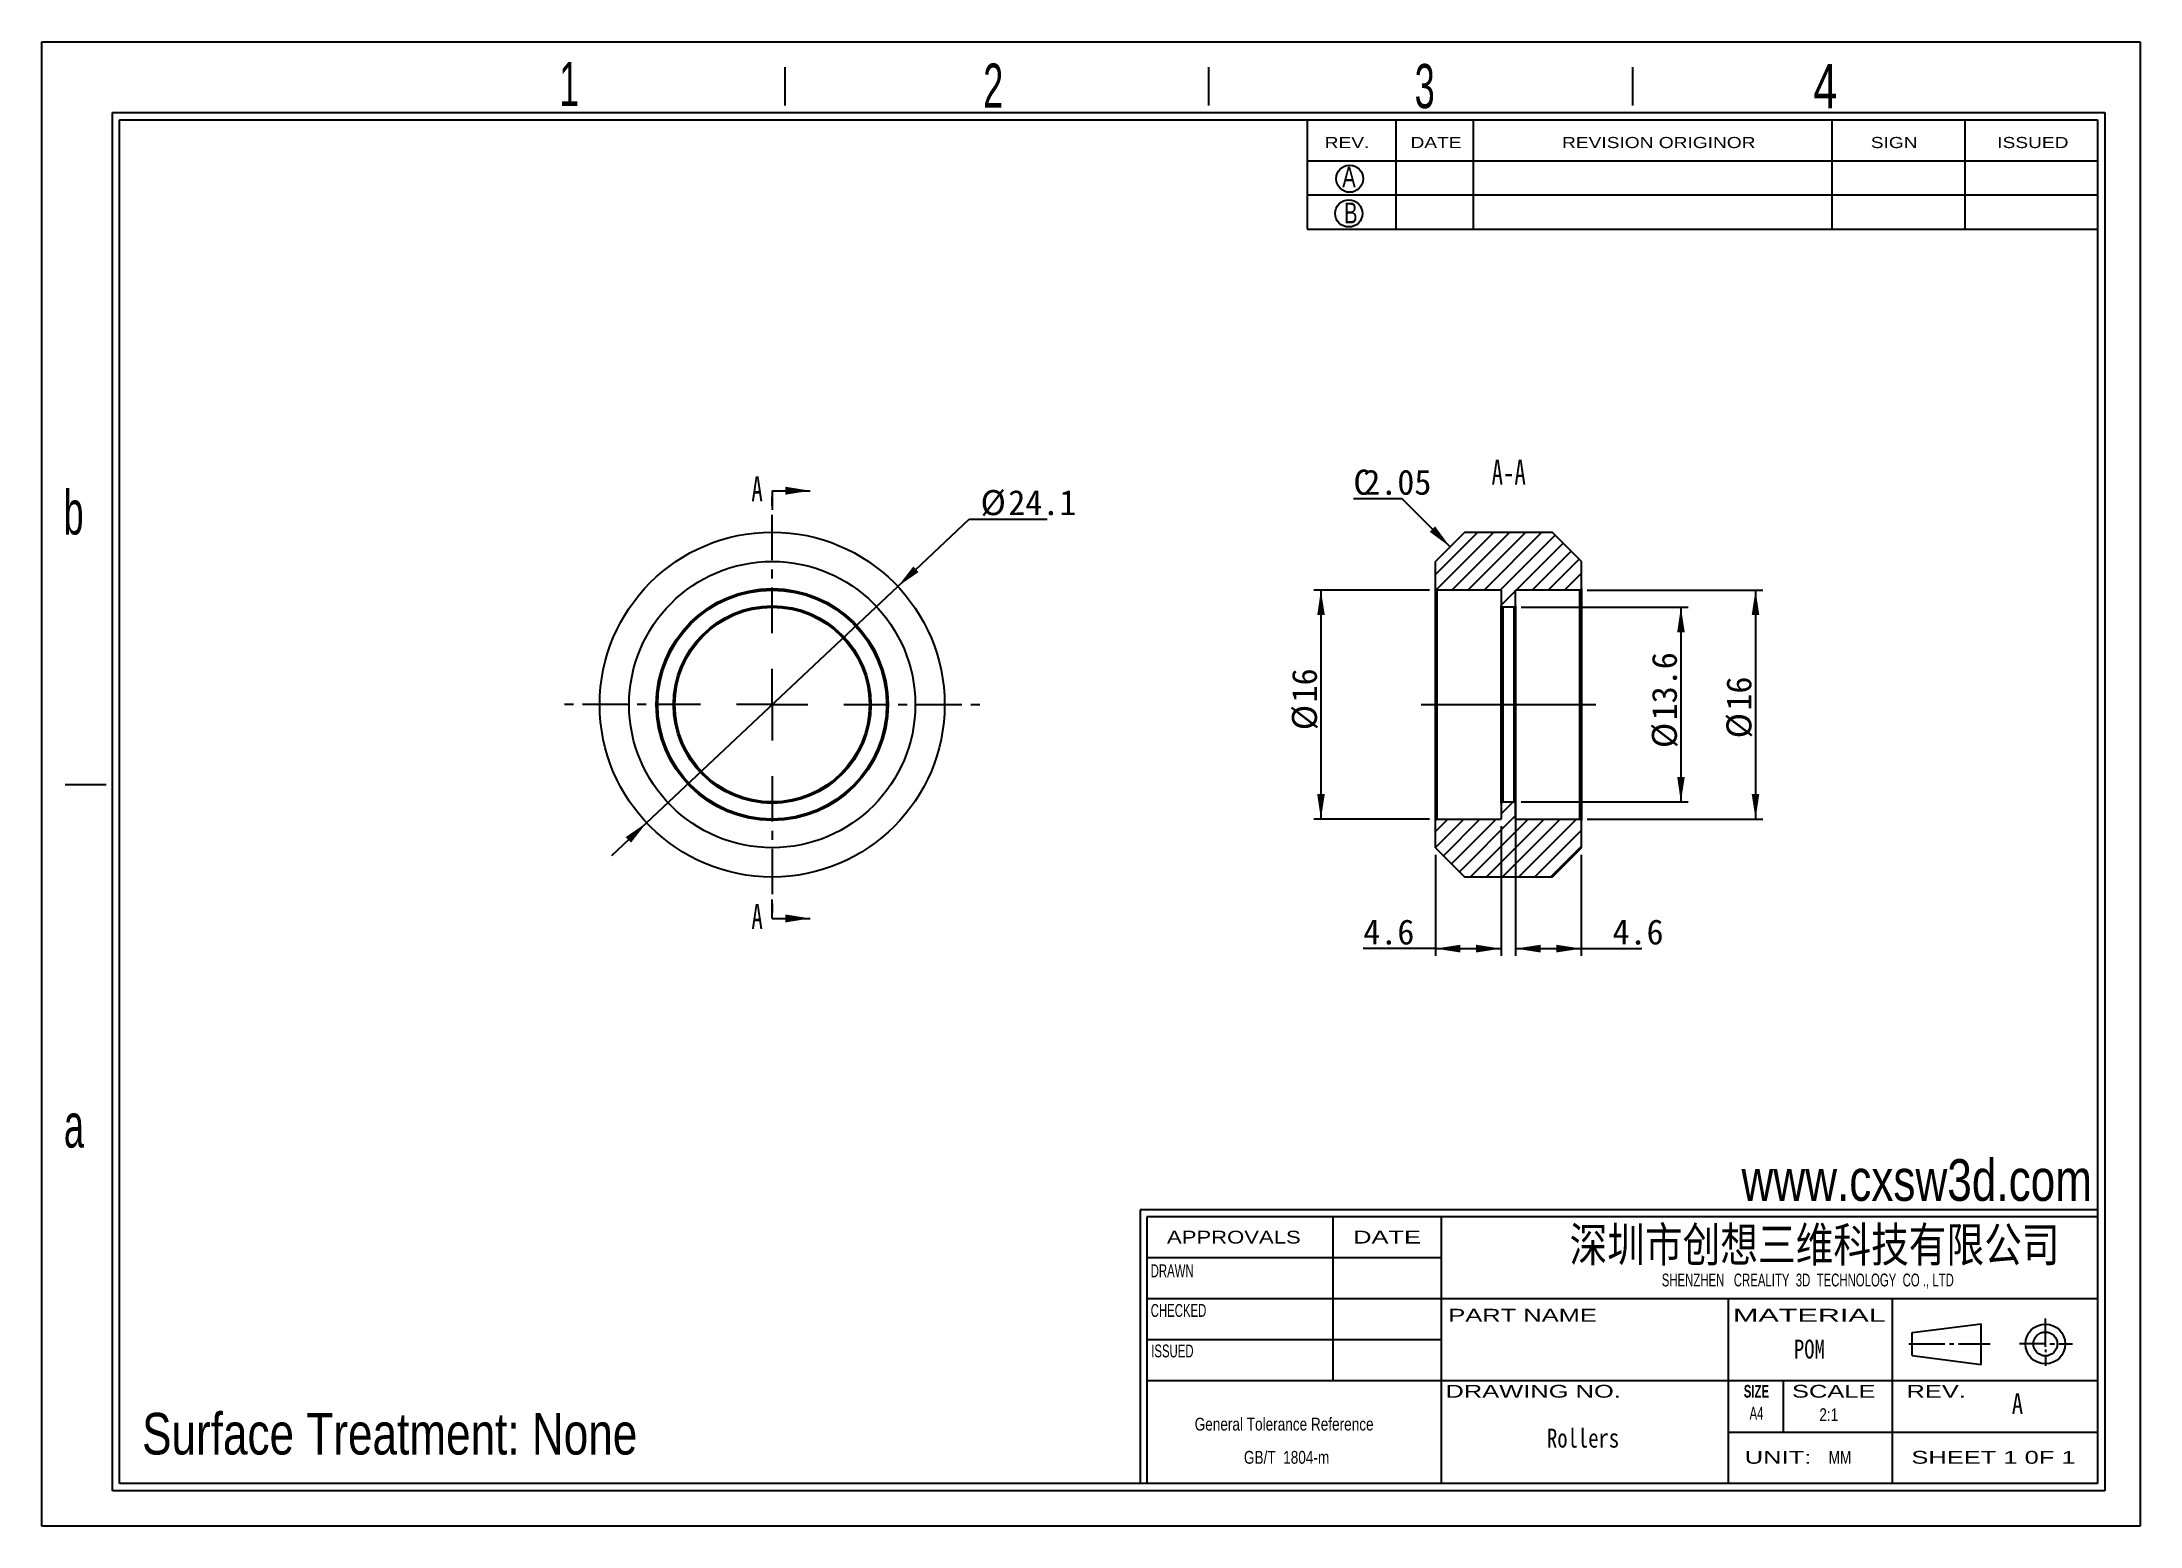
# Model space of a CAD drawing. Extents: x 1 to 148, y 1 to 104.
import ezdxf

# ---------------------------------------------------------------- set-up
doc = ezdxf.new("R2010")
doc.units = 0
doc.header["$LTSCALE"] = 0.5
for name, pattern in [('SLD-中心线', [34.29, 30.48, -1.27, 1.27, -1.27]), ('SLD-实线', [0]), ('SLD-点画线', [10.16, 6.35, -1.27, 1.27, -1.27])]:
    doc.linetypes.add(name, pattern=pattern)
doc.layers.get('0').update_dxf_attribs({"linetype": 'CONTINUOUS'})
for name, color, linetype in [('DIM', 5, 'SLD-实线'), ('SLD-0', 179, 'SLD-实线'), ('中心线', 1, 'SLD-点画线')]:
    doc.layers.add(name, color=color, linetype=linetype)
doc.styles.add('SLDTEXTSTYLE0', font='arial.ttf', dxfattribs={"width": 0.7584})
doc.styles.add('SLDTEXTSTYLE1', font='arial.ttf', dxfattribs={"width": 0.63516})
doc.styles.add('SLDTEXTSTYLE10', font='', dxfattribs={"width": 0.8})
doc.styles.add('SLDTEXTSTYLE11', font='', dxfattribs={"width": 0.67})
doc.styles.add('SLDTEXTSTYLE12', font='')
doc.styles.add('SLDTEXTSTYLE13', font='', dxfattribs={"width": 0.67})
doc.styles.add('SLDTEXTSTYLE2', font='GOTHIC.TTF', dxfattribs={"width": 0.7304})
doc.styles.add('SLDTEXTSTYLE3', font='GOTHIC.TTF', dxfattribs={"width": 0.61171})
doc.styles.add('SLDTEXTSTYLE4', font='arialbd.ttf', dxfattribs={"width": 0.63516})
doc.styles.add('SLDTEXTSTYLE5', font='arial.ttf', dxfattribs={"width": 1.422})
doc.styles.add('SLDTEXTSTYLE6', font='arial.ttf', dxfattribs={"width": 1.2324})
doc.styles.add('SLDTEXTSTYLE7', font='arial.ttf', dxfattribs={"width": 1.7064})
doc.styles.add('SLDTEXTSTYLE8', font='', dxfattribs={"width": 0.8, "bigfont": 'bigfont'})
doc.styles.add('SLDTEXTSTYLE9', font='', dxfattribs={"width": 0.8})
doc.styles.get('SLDTEXTSTYLE10').set_extended_font_data('宋体', bold=True)
doc.styles.get('SLDTEXTSTYLE11').set_extended_font_data('宋体')
doc.styles.get('SLDTEXTSTYLE12').set_extended_font_data('宋体')
doc.styles.get('SLDTEXTSTYLE13').set_extended_font_data('仿宋_GB2312')
doc.styles.get('SLDTEXTSTYLE8').set_extended_font_data('宋体', bold=True)
doc.styles.get('SLDTEXTSTYLE9').set_extended_font_data('宋体')
doc.dimstyles.new('SLDDIMSTYLE0', dxfattribs={"dimtxt": 1.75, "dimasz": 1.75, "dimexe": 0, "dimexo": 0.0625, "dimgap": 0.4375, "dimtad": 0, "dimtih": 1, "dimtoh": 1, "dimrnd": 1e-09, "dimzin": 12, "dimdsep": 46, "dimtxsty": 'SLDTEXTSTYLE11', "dimsah": 1, "dimcen": 0, "dimadec": 0, "dimazin": 0, "dimtfac": 1, "dimtmove": 0, "dimatfit": 3, "dimfxl": 0, "dimtolj": 1, "dimtzin": 12, "dimarcsym": 0})
doc.dimstyles.new('SLDDIMSTYLE1', dxfattribs={"dimtxt": 1.75, "dimasz": 1.75, "dimexe": 0, "dimexo": 0.0625, "dimgap": 0.4375, "dimtad": 2, "dimrnd": 1e-09, "dimzin": 12, "dimdsep": 46, "dimtxsty": 'SLDTEXTSTYLE11', "dimsah": 1, "dimcen": 0.09, "dimadec": 0, "dimazin": 0, "dimtfac": 1, "dimtofl": 0, "dimtmove": 0, "dimatfit": 3, "dimfxl": 0, "dimtolj": 1, "dimtzin": 12, "dimarcsym": 0})

# ---------------------------------------------------------------- blocks, each defined once
blk = doc.blocks.new('SW_NOTE_0')
at = {"layer": 'SLD-0', "color": 0, "char_height": 0.8963, "attachment_point": 2, "style": 'SLDTEXTSTYLE0'}
for s, insert in [('General Tolerance Reference ', (6.51, 1.16)), (' GB/T  1804-m', (6.55, -1.16))]:
    blk.add_mtext(s, dxfattribs=dict(at, insert=insert))
blk = doc.blocks.new('_D')
at = {"layer": 'DIM'}
for p, q in [((60.72, 66.29), (65.72, 70.99)), ((65.72, 70.99), (71.17, 70.99)), ((43.17, 49.79), (60.72, 66.29)), ((43.17, 49.79), (40.71, 47.48))]:
    blk.add_line(p, q, dxfattribs=at)
for points in [[(60.72, 66.29), (62.18, 67.3), (61.81, 67.69)], [(43.17, 49.79), (41.71, 48.78), (42.08, 48.39)]]:
    blk.add_solid(points, dxfattribs=at)
at = {"layer": 'DIM', "char_height": 1.75, "attachment_point": 1, "style": 'SLDTEXTSTYLE12'}
for s, insert in [('%%c', (66.51, 73.03)), ('24.1', (68.45, 73.03))]:
    blk.add_mtext(s, dxfattribs=dict(at, insert=insert))
blk = doc.blocks.new('SW_CENTERMARKSYMBOL_0')
at = {"layer": '中心线', "color": 0}
for p, q in [((0, 5), (0, 14.55)), ((0, 0), (0, 2.5)), ((-5, 0), (-14.55, 0)), ((0, 0), (-2.5, 0)), ((0, 0), (0, -2.5)), ((0, 0), (2.5, 0)), ((5, 0), (14.55, 0)), ((0, -5), (0, -14.55))]:
    blk.add_line(p, q, dxfattribs=at)
blk = doc.blocks.new('_D_1')
at = {"layer": 'DIM'}
for p, q in [((97.9, 66.04), (89.8, 66.04)), ((90.3, 66.04), (90.3, 50.04)), ((97.9, 50.04), (89.8, 50.04))]:
    blk.add_line(p, q, dxfattribs=at)
for points in [[(90.3, 66.04), (90.04, 64.29), (90.57, 64.29)], [(90.3, 50.04), (90.57, 51.79), (90.04, 51.79)]]:
    blk.add_solid(points, dxfattribs=at)
at = {"layer": 'DIM', "char_height": 1.75, "attachment_point": 1, "rotation": 90, "style": 'SLDTEXTSTYLE12'}
for s, insert in [('16', (88.27, 58.19)), ('%%c', (88.27, 56.25))]:
    blk.add_mtext(s, dxfattribs=dict(at, insert=insert))
blk = doc.blocks.new('_D_2')
at = {"layer": 'DIM'}
for p, q in [((108.9, 66.04), (121.18, 66.04)), ((120.68, 66.04), (120.68, 50.04)), ((108.9, 50.04), (121.18, 50.04))]:
    blk.add_line(p, q, dxfattribs=at)
for points in [[(120.68, 66.04), (120.41, 64.29), (120.94, 64.29)], [(120.68, 50.04), (120.94, 51.79), (120.41, 51.79)]]:
    blk.add_solid(points, dxfattribs=at)
at = {"layer": 'DIM', "char_height": 1.75, "attachment_point": 1, "rotation": 90, "style": 'SLDTEXTSTYLE12'}
for s, insert in [('16', (118.64, 57.62)), ('%%c', (118.64, 55.68))]:
    blk.add_mtext(s, dxfattribs=dict(at, insert=insert))
blk = doc.blocks.new('_D_3')
at = {"layer": 'DIM'}
for p, q in [((102.9, 49.54), (102.9, 40.49)), ((98.3, 47.54), (98.3, 40.49)), ((98.3, 40.99), (93.26, 40.99)), ((98.3, 40.99), (102.9, 40.99))]:
    blk.add_line(p, q, dxfattribs=at)
for points in [[(98.3, 40.99), (100.05, 40.72), (100.05, 41.26)], [(102.9, 40.99), (101.15, 41.26), (101.15, 40.72)]]:
    blk.add_solid(points, dxfattribs=at)
at = {"layer": 'DIM', "insert": (93.26, 43.03), "char_height": 1.75, "attachment_point": 1, "style": 'SLDTEXTSTYLE12'}
blk.add_mtext('4.6', dxfattribs=at)
blk = doc.blocks.new('_D_4')
at = {"layer": 'DIM'}
for p, q in [((103.9, 64.44), (103.9, 40.49)), ((108.5, 47.54), (108.5, 40.49)), ((103.9, 40.99), (108.5, 40.99)), ((108.5, 40.99), (112.73, 40.99))]:
    blk.add_line(p, q, dxfattribs=at)
for points in [[(103.9, 40.99), (105.65, 40.72), (105.65, 41.26)], [(108.5, 40.99), (106.75, 41.26), (106.75, 40.72)]]:
    blk.add_solid(points, dxfattribs=at)
at = {"layer": 'DIM', "insert": (110.68, 43.03), "char_height": 1.75, "attachment_point": 1, "style": 'SLDTEXTSTYLE12'}
blk.add_mtext('4.6', dxfattribs=at)
blk = doc.blocks.new('SW_CHAMFER_DIMENSION_0')
at = {"layer": 'DIM', "color": 0}
for p, q in [((3.4, 0), (0, 0)), ((6.75, -3.35), (3.4, 0))]:
    blk.add_line(p, q, dxfattribs=at)
blk.add_solid([(6.75, -3.35), (5.7, -1.92), (5.32, -2.3)], dxfattribs=at)
at = {"layer": 'DIM', "color": 0, "char_height": 1.75, "attachment_point": 1, "style": 'SLDTEXTSTYLE12'}
for s, insert in [('C', (0, 2.04)), ('2.05', (0.68, 2.04))]:
    blk.add_mtext(s, dxfattribs=dict(at, insert=insert))
blk = doc.blocks.new('_D_5')
at = {"layer": 'DIM'}
for p, q in [((104.3, 64.84), (115.96, 64.84)), ((115.46, 64.84), (115.46, 51.24)), ((104.3, 51.24), (115.96, 51.24))]:
    blk.add_line(p, q, dxfattribs=at)
for points in [[(115.46, 64.84), (115.2, 63.09), (115.73, 63.09)], [(115.46, 51.24), (115.73, 52.99), (115.2, 52.99)]]:
    blk.add_solid(points, dxfattribs=at)
at = {"layer": 'DIM', "char_height": 1.75, "attachment_point": 1, "rotation": 90, "style": 'SLDTEXTSTYLE12'}
for s, insert in [('13.6', (113.43, 56.94)), ('%%c', (113.43, 55))]:
    blk.add_mtext(s, dxfattribs=dict(at, insert=insert))

msp = doc.modelspace()

# ---------------------------------------------------------------- linework, layer by layer
at = {"color": 7, "linetype": 'SLD-实线'}
for p, q in [((51.945, 72.983), (51.945, 71.653)), ((51.945, 72.983), (54.605, 72.983)), ((98.304, 67.133), (101.262, 70.091)), ((100.354, 70.091), (98.304, 68.041)), ((98.369, 66.076), (102.385, 70.091)), ((99.457, 66.041), (103.507, 70.091)), ((100.354, 70.091), (106.454, 70.091)), ((100.58, 66.041), (104.63, 70.091)), ((101.702, 66.041), (105.752, 70.091)), ((102.825, 66.041), (106.665, 69.881)), ((103.947, 66.041), (107.226, 69.319)), ((108.504, 68.041), (106.454, 70.091)), ((98.304, 66.141), (98.304, 68.041)), ((105.07, 66.041), (107.787, 68.758)), ((106.192, 66.041), (108.348, 68.197)), ((108.504, 66.141), (108.504, 68.041)), ((98.304, 66.141), (98.404, 66.041)), ((98.304, 49.941), (98.304, 66.141)), ((102.904, 66.041), (98.404, 66.041)), ((98.404, 66.041), (98.404, 50.041)), ((102.904, 66.041), (102.904, 64.941)), ((102.904, 64.998), (103.904, 65.998)), ((103.904, 64.941), (103.904, 66.041)), ((108.404, 66.041), (103.904, 66.041)), ((107.315, 66.041), (108.504, 67.23)), ((108.404, 66.041), (108.504, 66.141)), ((108.404, 50.041), (108.404, 66.041)), ((108.504, 66.141), (108.504, 49.941)), ((102.904, 64.941), (103.004, 64.841)), ((102.904, 51.141), (102.904, 64.941)), ((103.804, 64.841), (103.004, 64.841)), ((103.004, 64.841), (103.004, 51.241)), ((103.804, 64.841), (103.904, 64.941)), ((103.804, 51.241), (103.804, 64.841)), ((103.904, 64.941), (103.904, 51.141)), ((98.304, 49.173), (99.173, 50.041)), ((98.304, 48.05), (100.295, 50.041)), ((98.404, 50.041), (98.304, 49.941)), ((98.304, 48.041), (98.304, 49.941)), ((98.404, 50.041), (102.904, 50.041)), ((98.861, 47.484), (101.418, 50.041)), ((99.422, 46.923), (102.54, 50.041)), ((99.984, 46.362), (103.904, 50.282)), ((100.735, 45.991), (104.785, 50.041)), ((101.858, 45.991), (105.908, 50.041)), ((102.904, 50.405), (103.74, 51.241)), ((103.004, 51.241), (102.904, 51.141)), ((102.904, 51.141), (102.904, 50.041)), ((102.98, 45.991), (107.03, 50.041)), ((103.004, 51.241), (103.804, 51.241)), ((103.904, 51.141), (103.804, 51.241)), ((103.904, 50.041), (103.904, 51.141)), ((103.904, 50.041), (108.404, 50.041)), ((104.103, 45.991), (108.153, 50.041)), ((108.504, 49.941), (108.404, 50.041)), ((108.504, 48.041), (108.504, 49.941)), ((105.225, 45.991), (108.504, 49.27)), ((98.304, 48.041), (100.354, 45.991)), ((106.348, 45.991), (108.504, 48.147)), ((106.454, 45.991), (108.504, 48.041)), ((106.454, 45.991), (100.354, 45.991)), ((51.945, 43.099), (51.945, 44.429)), ((51.945, 43.099), (54.605, 43.099))]:
    msp.add_line(p, q, dxfattribs=at)
for radius in [12.05, 10, 8.1, 8, 6.9, 6.8]:
    msp.add_circle((51.945, 58.041), radius, dxfattribs=at)
for points in [[(54.605, 72.983), (52.855, 73.263), (52.855, 72.703)], [(54.605, 43.099), (52.855, 43.379), (52.855, 42.819)]]:
    msp.add_solid(points, dxfattribs=at)
at = {"layer": 'SLD-0'}
for p, q in [((0.906, 104.337), (147.553, 104.337)), ((0.906, 0.647), (0.906, 104.337)), ((147.553, 104.337), (147.553, 0.647)), ((6.337, 3.609), (6.337, 98.905)), ((6.337, 98.905), (144.591, 98.905)), ((126.009, 98.905), (126.009, 91.257)), ((135.3, 98.905), (135.3, 91.257)), ((144.591, 98.905), (144.591, 3.609)), ((144.591, 3.609), (6.337, 3.609)), ((147.553, 0.647), (0.906, 0.647))]:
    msp.add_line(p, q, dxfattribs=at)
at = {"layer": 'SLD-0', "color": 6, "linetype": 'SLD-实线'}
for p, q in [((52.851, 99.893), (52.851, 102.585)), ((82.476, 99.893), (82.476, 102.585)), ((112.102, 99.893), (112.102, 102.585)), ((5.844, 3.116), (5.844, 99.399)), ((5.844, 99.399), (145.084, 99.399)), ((145.084, 99.399), (145.084, 3.116)), ((5.402, 52.426), (2.534, 52.426)), ((145.084, 3.116), (5.844, 3.116))]:
    msp.add_line(p, q, dxfattribs=at)
at = {"layer": 'SLD-0', "color": 179, "linetype": 'SLD-实线'}
for p, q in [((89.329, 98.905), (89.329, 91.257)), ((95.525, 98.905), (95.525, 91.257)), ((100.943, 98.905), (100.943, 91.257)), ((89.329, 96.037), (144.591, 96.037)), ((89.329, 93.647), (144.591, 93.647)), ((89.329, 91.257), (144.591, 91.257)), ((144.591, 22.731), (77.665, 22.731)), ((77.665, 22.731), (77.665, 3.609)), ((144.591, 22.253), (78.143, 22.253)), ((78.143, 22.253), (78.143, 3.609)), ((91.14, 22.253), (91.14, 10.78)), ((98.699, 22.253), (98.699, 3.609)), ((98.699, 19.385), (78.143, 19.385)), ((144.591, 16.517), (78.143, 16.517)), ((118.776, 16.517), (118.776, 3.609)), ((130.249, 3.609), (130.249, 16.517)), ((131.628, 14.177), (136.444, 14.769)), ((136.444, 11.923), (136.444, 14.769)), ((140.935, 13.175), (140.935, 15.158)), ((98.699, 13.648), (78.143, 13.648)), ((131.393, 13.366), (133.915, 13.366)), ((131.628, 12.553), (131.628, 14.177)), ((134.23, 13.366), (134.546, 13.366)), ((134.861, 13.366), (137.068, 13.366)), ((140.935, 13.366), (139.134, 13.366)), ((141.25, 13.366), (141.565, 13.366)), ((141.881, 13.366), (142.826, 13.366)), ((131.628, 12.553), (136.444, 11.923)), ((140.935, 12.983), (140.935, 12.792)), ((140.935, 12.6), (140.935, 11.833)), ((144.591, 10.78), (78.143, 10.78)), ((122.601, 10.78), (122.601, 7.195)), ((118.776, 7.195), (144.591, 7.195))]:
    msp.add_line(p, q, dxfattribs=at)
at = {"layer": 'SLD-0'}
for centre in [(92.311, 94.782), (92.25, 92.357)]:
    msp.add_circle(centre, 0.947, dxfattribs=at)
at = {"layer": 'SLD-0', "color": 179, "linetype": 'SLD-实线'}
for radius in [1.386, 0.834]:
    msp.add_circle((140.935, 13.366), radius, dxfattribs=at)
at = {"layer": '中心线', "linetype": 'SLD-中心线'}
msp.add_line((97.304, 58.041), (109.504, 58.041), dxfattribs=at)

# ---------------------------------------------------------------- block references
at = {"layer": 'DIM'}
msp.add_blockref('SW_CHAMFER_DIMENSION_0', (92.58, 72.413), dxfattribs=at)
at = {"layer": 'SLD-0', "color": 179}
msp.add_blockref('SW_NOTE_0', (81.219, 7.055), dxfattribs=at)
at = {"layer": '中心线'}
msp.add_blockref('SW_CENTERMARKSYMBOL_0', (51.945, 58.041), dxfattribs=at)

# ---------------------------------------------------------------- texts
at = {"color": 7, "linetype": 'Continuous', "char_height": 1.75, "style": 'SLDTEXTSTYLE13'}
for s, insert, attachment_point in [('A-A', (103.426, 75.152), 2), ('A', (50.494, 73.996), 1), ('A', (50.494, 44.112), 1)]:
    msp.add_mtext(s, dxfattribs=dict(at, insert=insert, attachment_point=attachment_point))
at = {"layer": 'SLD-0'}
for s, insert, char_height, attachment_point, style in [('1', (37.055, 102.949), 3.086, 1, 'SLDTEXTSTYLE3'), ('2', (66.694, 102.828), 3.086, 1, 'SLDTEXTSTYLE3'), ('3', (96.853, 102.797), 3.086, 1, 'SLDTEXTSTYLE3'), ('4', (124.72, 102.793), 3.086, 1, 'SLDTEXTSTYLE2'), ('A', (91.789, 95.626), 1.452, 1, 'SLDTEXTSTYLE2'), ('B', (91.916, 93.119), 1.452, 1, 'SLDTEXTSTYLE2'), ('b', (2.417, 73.01), 3.086, 1, 'SLDTEXTSTYLE3'), ('a', (2.44, 30.176), 3.086, 1, 'SLDTEXTSTYLE3'), ('深圳市创想三维科技有限公司', (124.803, 21.52), 2.41404, 2, 'SLDTEXTSTYLE8'), ('POM', (124.444, 13.668), 1.3229, 2, 'SLDTEXTSTYLE10'), ('A', (138.589, 9.927), 1.455, 1, 'SLDTEXTSTYLE9'), ('Rollers', (108.623, 7.451), 1.3229, 2, 'SLDTEXTSTYLE10')]:
    msp.add_mtext(s, dxfattribs=dict(at, insert=insert, char_height=char_height, attachment_point=attachment_point, style=style))
at = {"layer": 'SLD-0', "color": 179}
for s, insert, char_height, attachment_point, style in [('REV.', (90.564, 97.7), 0.7768, 1, 'SLDTEXTSTYLE6'), ('DATE', (96.563, 97.7), 0.7768, 1, 'SLDTEXTSTYLE6'), ('REVISION ORIGINOR', (107.154, 97.7), 0.77682, 1, 'SLDTEXTSTYLE6'), ('SIGN', (128.733, 97.7), 0.7768, 1, 'SLDTEXTSTYLE6'), ('ISSUED', (137.574, 97.7), 0.7768, 1, 'SLDTEXTSTYLE6'), ('APPROVALS', (84.213, 21.281), 0.8963, 2, 'SLDTEXTSTYLE6'), ('DATE', (94.925, 21.281), 0.8963, 2, 'SLDTEXTSTYLE5'), ('DRAWN', (79.902, 18.926), 0.8963, 2, 'SLDTEXTSTYLE1'), ('SHENZHEN   CREALITY  3D  TECHNOLOGY  CO ., LTD', (124.33, 18.284), 0.89633, 2, 'SLDTEXTSTYLE1'), ('CHECKED', (80.348, 16.157), 0.8963, 2, 'SLDTEXTSTYLE1'), ('PART NAME', (104.397, 15.823), 0.8963, 2, 'SLDTEXTSTYLE5'), ('MATERIAL', (124.44, 15.823), 0.8963, 2, 'SLDTEXTSTYLE7'), ('ISSUED', (79.918, 13.327), 0.8963, 2, 'SLDTEXTSTYLE1'), ('DRAWING NO.', (105.134, 10.511), 0.89633, 2, 'SLDTEXTSTYLE5'), ('SIZE', (120.739, 10.511), 0.8963, 2, 'SLDTEXTSTYLE4'), ('SCALE', (126.144, 10.511), 0.8963, 2, 'SLDTEXTSTYLE5'), ('REV.', (133.305, 10.511), 0.8963, 2, 'SLDTEXTSTYLE5'), ('A4', (120.745, 8.977), 0.8963, 2, 'SLDTEXTSTYLE1'), ('2:1', (125.798, 8.873), 0.8963, 2, 'SLDTEXTSTYLE0'), ('UNIT:', (122.249, 5.895), 0.8963, 2, 'SLDTEXTSTYLE5'), ('MM', (126.58, 5.895), 0.8963, 2, 'SLDTEXTSTYLE0'), ('SHEET 1 0F 1', (137.31, 5.895), 0.89633, 2, 'SLDTEXTSTYLE5')]:
    msp.add_mtext(s, dxfattribs=dict(at, insert=insert, char_height=char_height, attachment_point=attachment_point, style=style))
at = {"layer": 'SLD-0', "color": 5, "char_height": 2.91042, "attachment_point": 1, "style": 'SLDTEXTSTYLE0'}
for s, insert in [('www.cxsw3d.com', (119.694, 26.278)), ('Surface Treatment: None', (7.904, 8.553))]:
    msp.add_mtext(s, dxfattribs=dict(at, insert=insert))

# ---------------------------------------------------------------- dimensions: what is measured, and where the dimension line sits
at = {"layer": 'DIM'}
dim = msp.add_diameter_dim_2p(p1=(60.724, 66.295), p2=(43.166, 49.787), dimstyle='SLDDIMSTYLE0', dxfattribs=at)
dim.commit()
dim.dimension.update_dxf_attribs({"geometry": '_D', "text_midpoint": (68.841, 72.259), "dimtype": 163})
for base, p1, p2, picture, middle in [((90.304, 50.041), (98.404, 66.041), (98.404, 50.041), '_D_1', (90.304, 57.903)), ((120.675, 50.041), (108.404, 66.041), (108.404, 50.041), '_D_2', (120.675, 57.331)), ((115.464, 51.241), (103.804, 64.841), (103.804, 51.241), '_D_5', (115.464, 57.331))]:
    dim = msp.add_linear_dim(base=base, p1=p1, p2=p2, angle=90, text='%%c<>', dimstyle='SLDDIMSTYLE1', dxfattribs=at)
    dim.commit()
    dim.dimension.update_dxf_attribs({"geometry": picture, "text_midpoint": middle, "dimtype": 160})
for base, p1, p2, picture, middle in [((108.504, 40.991), (103.904, 64.941), (108.504, 48.041), '_D_4', (111.705, 40.991)), ((102.904, 40.991), (98.304, 48.041), (102.904, 50.041), '_D_3', (94.281, 40.991))]:
    dim = msp.add_linear_dim(base=base, p1=p1, p2=p2, dimstyle='SLDDIMSTYLE1', dxfattribs=at)
    dim.commit()
    dim.dimension.update_dxf_attribs({"geometry": picture, "text_midpoint": middle, "dimtype": 160})

doc.saveas('drawing.dxf')
